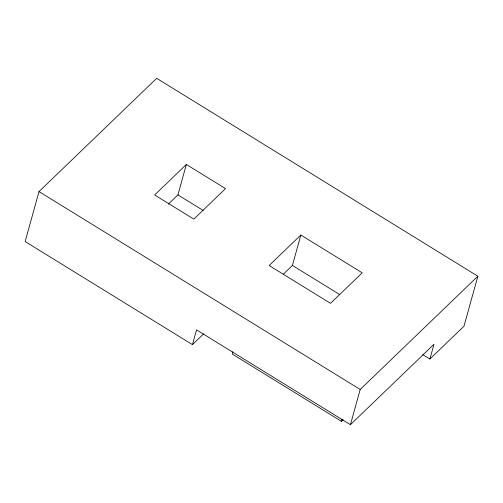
<?xml version="1.0" encoding="UTF-8"?>
<svg xmlns="http://www.w3.org/2000/svg" width="503" height="503" viewBox="0 0 503 503"><rect width="100%" height="100%" fill="white"/><g stroke="black" fill="none" stroke-linecap="round" stroke-linejoin="round"><path stroke-width="0.75" d="M422.715 354.584L429.902 359.01L463.992 326.189L477.85 276.216L156.666 78.317L39.008 191.586L25.15 241.559L192.454 344.643L203.646 333.873M168.298 204.149L177.924 194.887L186.362 164.462L225.539 188.606L193.844 219.126L154.66 194.982L186.362 164.462M192.454 344.643L196.554 329.867L350.434 424.683L433.995 344.234L429.902 359.01M232.858 351.823L232.241 354.037L341.537 421.382L343.235 419.754M283.359 274.148L292.413 265.427L300.851 235.008L362.21 272.815L330.515 303.334L269.149 265.527L300.851 235.008M341.537 421.382L342.153 419.162M350.434 424.683L360.192 389.479L477.85 276.216M177.924 194.887L203.162 210.43M292.413 265.427L339.77 294.607M39.008 191.586L360.192 389.479"/></g></svg>
